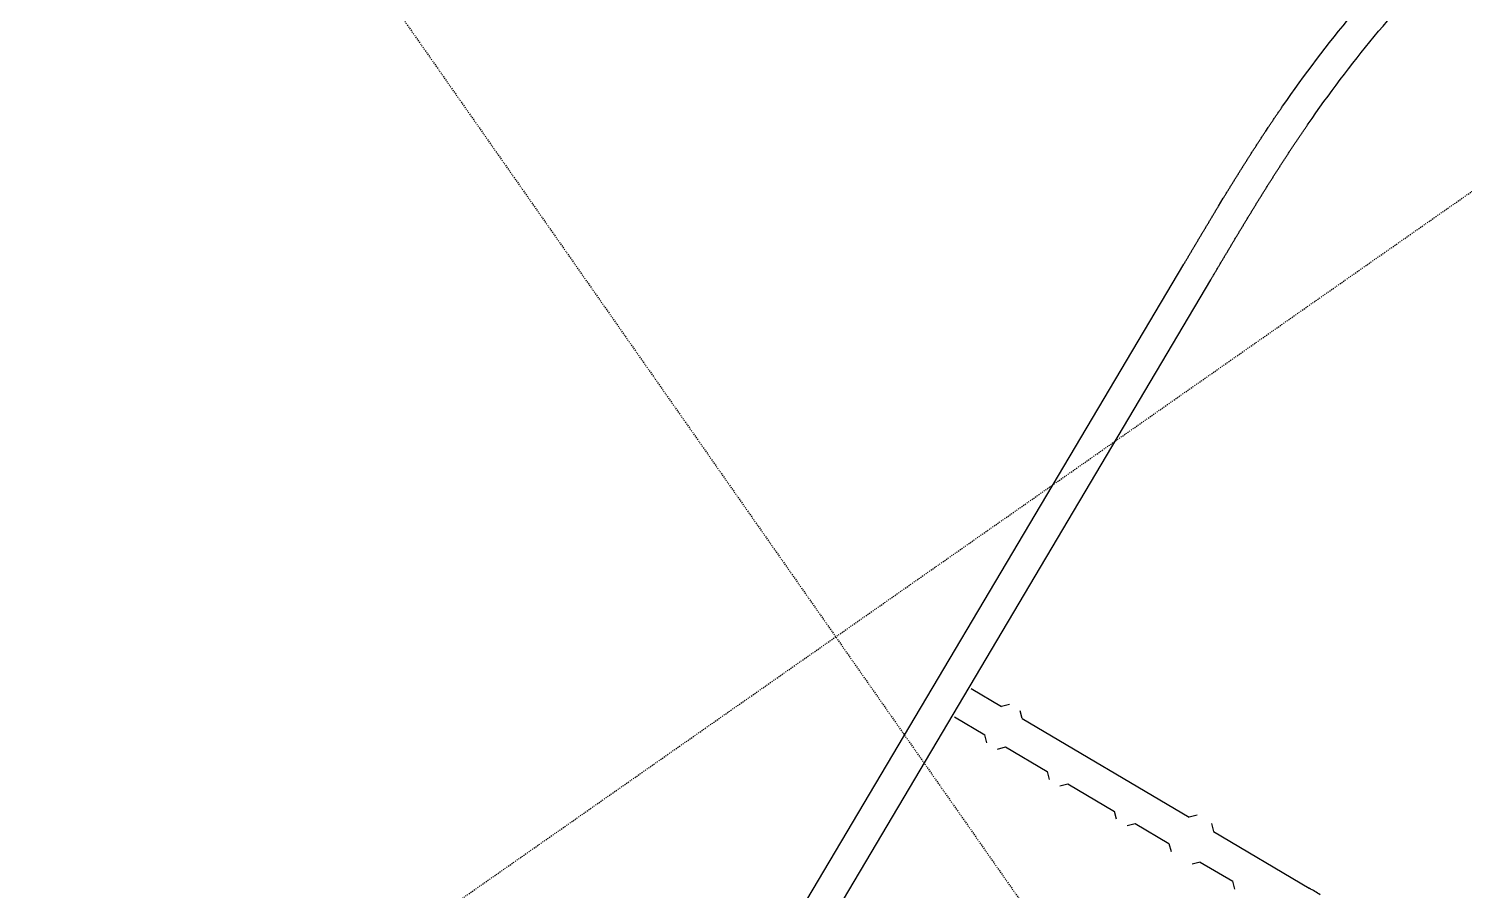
# Model space of a CAD drawing. Header units: millimetres. Extents: x 152904052 to 153933663, y 538271515 to 539240469.
# Drawn here: x 153593494 to 153610949, y 539135437 to 539145913 of the extents above; entities that cross this region are included whole.
import ezdxf

# ---------------------------------------------------------------- set-up
doc = ezdxf.new("R2010")
doc.units = ezdxf.units.MM
doc.linetypes.add('HIDDEN', pattern=[5.08, 2.54, -2.54])
doc.layers.add('BORD', color=7, linetype='Continuous')

msp = doc.modelspace()

# ---------------------------------------------------------------- linework, layer by layer
at = {"layer": 'BORD', "color": 8, "linetype": 'HIDDEN', "ltscale": 5}
for p, q in [((153577495.5, 539175380.3), (153629117.4, 539101656.6)), ((153505008.2, 539069689.3), (153627881, 539155725.8))]:
    msp.add_line(p, q, dxfattribs=at)
at = {"layer": 'BORD', "color": 137, "ltscale": 10}
msp.add_lwpolyline([(153607888.7, 539143636.1), (153607893.8, 539143644.7), (153607899, 539143653.3), (153607904.2, 539143661.9), (153607909.4, 539143670.5), (153607914.6, 539143679.1), (153607919.8, 539143687.7), (153607924.9, 539143696.3), (153607930.1, 539143704.9), (153607935.3, 539143713.4), (153607940.5, 539143722), (153607945.7, 539143730.6), (153607950.9, 539143739.2), (153607956.1, 539143747.8), (153607961.3, 539143756.4), (153608018.7, 539143850.9), (153608023.9, 539143859.4), (153608029.1, 539143868), (153608034.4, 539143876.6), (153608039.6, 539143885.2), (153608044.9, 539143893.7), (153608050.1, 539143902.3), (153608055.3, 539143910.9), (153608060.6, 539143919.5), (153608065.8, 539143928), (153608071.1, 539143936.6), (153608076.4, 539143945.2), (153608081.6, 539143953.8), (153608086.9, 539143962.3), (153608092.1, 539143970.9), (153608097.4, 539143979.5), (153608102.7, 539143988), (153608108, 539143996.6), (153608113.2, 539144005.2), (153608118.5, 539144013.7), (153608123.8, 539144022.3), (153608129.1, 539144030.8), (153608134.4, 539144039.4), (153608139.7, 539144047.9), (153608144.9, 539144056.5), (153608150.2, 539144065.1), (153608155.5, 539144073.6), (153608160.8, 539144082.2), (153608166.2, 539144090.7), (153608171.5, 539144099.3), (153608176.8, 539144107.8), (153608182.1, 539144116.4), (153608187.4, 539144124.9), (153608192.7, 539144133.4), (153608198.1, 539144142), (153608203.4, 539144150.5), (153608208.7, 539144159.1), (153608214.1, 539144167.6), (153608219.4, 539144176.1), (153608224.7, 539144184.7), (153608230.1, 539144193.2), (153608235.4, 539144201.7), (153608240.8, 539144210.3), (153608246.1, 539144218.8), (153608251.5, 539144227.3), (153608256.9, 539144235.9), (153608262.2, 539144244.4), (153608267.6, 539144252.9), (153608273, 539144261.4), (153608278.4, 539144269.9), (153608283.7, 539144278.5), (153608289.1, 539144287), (153608294.5, 539144295.5), (153608299.9, 539144304), (153608305.3, 539144312.5), (153608310.7, 539144321), (153608316.1, 539144329.5), (153608321.5, 539144338), (153608326.9, 539144346.5), (153608332.3, 539144355), (153608337.7, 539144363.5), (153608343.2, 539144372), (153608348.6, 539144380.5), (153608354, 539144389), (153608359.5, 539144397.5), (153608364.9, 539144406), (153608370.3, 539144414.5), (153608375.8, 539144423), (153608381.2, 539144431.5), (153608386.7, 539144439.9), (153608392.2, 539144448.4), (153608397.6, 539144456.9), (153608403.1, 539144465.4), (153608408.6, 539144473.9), (153608414, 539144482.3), (153608419.5, 539144490.8), (153608425, 539144499.3), (153608430.5, 539144507.7), (153608436, 539144516.2), (153608441.5, 539144524.7), (153608447, 539144533.1), (153608452.5, 539144541.6), (153608458, 539144550), (153608463.5, 539144558.5), (153608469, 539144566.9), (153608474.5, 539144575.4), (153608480.1, 539144583.8), (153608485.6, 539144592.3), (153608491.1, 539144600.7), (153608496.7, 539144609.1), (153608502.2, 539144617.6), (153608507.8, 539144626), (153608513.3, 539144634.5), (153608518.9, 539144642.9), (153608524.5, 539144651.3), (153608530, 539144659.7), (153608535.6, 539144668.2), (153608563.5, 539144710.2), (153608569.1, 539144718.6), (153608574.7, 539144727), (153608580.4, 539144735.4), (153608586, 539144743.8), (153608591.6, 539144752.2), (153608597.2, 539144760.6), (153608602.9, 539144769), (153608608.5, 539144777.4), (153608614.1, 539144785.8), (153608619.8, 539144794.2), (153608625.4, 539144802.6), (153608631.1, 539144810.9), (153608636.7, 539144819.3), (153608642.4, 539144827.7), (153608648.1, 539144836), (153608653.8, 539144844.4), (153608659.4, 539144852.8), (153608665.1, 539144861.1), (153608670.8, 539144869.5), (153608676.5, 539144877.8), (153608682.2, 539144886.2), (153608693.6, 539144902.9), (153608699.4, 539144911.2), (153608705.1, 539144919.6), (153608710.8, 539144927.9), (153608716.6, 539144936.2), (153608722.3, 539144944.6), (153608728, 539144952.9), (153608733.8, 539144961.2), (153608739.5, 539144969.5, -0.0432856), (153610525.1, 539147123.7, -0.087176)], format="xyb", dxfattribs=at)
at = {"layer": 'BORD', "color": 137, "ltscale": 20}
msp.add_lwpolyline([(153608566.2, 539144017.7), (153608571.5, 539144026.1), (153608576.8, 539144034.5), (153608582.1, 539144042.9), (153608587.4, 539144051.3), (153608592.7, 539144059.7), (153608598, 539144068.1), (153608603.3, 539144076.5), (153608608.6, 539144084.9), (153608613.9, 539144093.3), (153608619.2, 539144101.7), (153608624.5, 539144110), (153608629.8, 539144118.4), (153608635.1, 539144126.8), (153608640.5, 539144135.2), (153608645.8, 539144143.5), (153608651.1, 539144151.9), (153608656.4, 539144160.3), (153608661.8, 539144168.6), (153608667.1, 539144177), (153608672.5, 539144185.3), (153608677.8, 539144193.7), (153608683.2, 539144202.1), (153608688.5, 539144210.4), (153608693.9, 539144218.7), (153608699.2, 539144227.1), (153608704.6, 539144235.4), (153608710, 539144243.8), (153608715.3, 539144252.1), (153608720.7, 539144260.4), (153608726.1, 539144268.8), (153608731.5, 539144277.1), (153608736.8, 539144285.4), (153608742.2, 539144293.7), (153608747.6, 539144302), (153608753, 539144310.4), (153608758.4, 539144318.7), (153608763.8, 539144327), (153608769.2, 539144335.3), (153608774.6, 539144343.6), (153608780, 539144351.9), (153608785.5, 539144360.2), (153608790.9, 539144368.5), (153608796.3, 539144376.8), (153608801.7, 539144385), (153608807.2, 539144393.3), (153608812.6, 539144401.6), (153608818, 539144409.9), (153608823.5, 539144418.1), (153608828.9, 539144426.4), (153608834.4, 539144434.7), (153608839.8, 539144442.9), (153608845.3, 539144451.2), (153608850.8, 539144459.5), (153608856.2, 539144467.7), (153608861.7, 539144476), (153608867.2, 539144484.2), (153608872.7, 539144492.5), (153608878.1, 539144500.7), (153608883.6, 539144508.9), (153608889.1, 539144517.2), (153608894.6, 539144525.4), (153608900.1, 539144533.6), (153608905.6, 539144541.8), (153608911.1, 539144550.1), (153608916.7, 539144558.3), (153608922.2, 539144566.5), (153608927.7, 539144574.7), (153608933.2, 539144582.9), (153608938.8, 539144591.1), (153608944.3, 539144599.3), (153608949.8, 539144607.5), (153608955.4, 539144615.7), (153608960.9, 539144623.9), (153608966.5, 539144632.1), (153608972, 539144640.2), (153608977.6, 539144648.4), (153608983.2, 539144656.6), (153608988.7, 539144664.8), (153608994.3, 539144672.9), (153608999.9, 539144681.1), (153609005.5, 539144689.2), (153609011.1, 539144697.4), (153609016.7, 539144705.6), (153609022.3, 539144713.7), (153609027.9, 539144721.8), (153609033.5, 539144730), (153609039.1, 539144738.1), (153609044.7, 539144746.2), (153609050.3, 539144754.4, -0.0421897), (153610745.6, 539146808.8, -0.0882806)], format="xyb", dxfattribs=at)
at = {"layer": 'BORD', "color": 137, "ltscale": 10}
for points in [[(153607865.1, 539142858.1), (153607870.2, 539142866.7), (153607875.3, 539142875.3), (153607880.4, 539142883.9), (153607885.5, 539142892.5), (153607890.6, 539142901.1), (153607895.7, 539142909.7), (153607900.8, 539142918.3), (153607905.9, 539142926.9), (153607911, 539142935.5), (153607916.1, 539142944.1), (153607921.2, 539142952.7), (153607926.3, 539142961.3), (153607931.4, 539142969.9), (153607936.5, 539142978.5), (153607941.6, 539142987), (153607946.7, 539142995.6), (153607951.8, 539143004.2), (153607956.9, 539143012.8), (153607962, 539143021.4), (153607967.1, 539143030), (153607972.2, 539143038.6), (153607977.3, 539143047.2), (153607982.4, 539143055.8), (153607987.5, 539143064.4), (153607992.6, 539143072.9), (153607997.7, 539143081.5), (153608002.8, 539143090.1), (153608007.9, 539143098.7), (153608013, 539143107.3), (153608018.1, 539143115.9), (153608023.2, 539143124.4), (153608028.3, 539143133), (153608033.4, 539143141.6), (153608038.5, 539143150.2), (153608043.6, 539143158.8), (153608048.7, 539143167.3), (153608053.8, 539143175.9), (153608058.9, 539143184.5), (153608064, 539143193.1), (153608069.2, 539143201.6), (153608074.3, 539143210.2), (153608079.4, 539143218.8), (153608084.5, 539143227.3), (153608089.6, 539143235.9), (153608094.7, 539143244.5), (153608099.8, 539143253), (153608104.9, 539143261.6), (153608110.1, 539143270.2), (153608115.2, 539143278.7), (153608120.3, 539143287.3), (153608125.4, 539143295.9), (153608130.5, 539143304.4), (153608135.6, 539143313), (153608140.8, 539143321.5), (153608145.9, 539143330.1), (153608151, 539143338.6), (153608156.1, 539143347.2), (153608161.2, 539143355.7), (153608166.4, 539143364.3), (153608171.5, 539143372.8), (153608176.6, 539143381.4), (153608181.8, 539143389.9), (153608186.9, 539143398.5), (153608192, 539143407), (153608197.2, 539143415.6), (153608202.3, 539143424.1), (153608207.4, 539143432.7), (153608212.6, 539143441.2), (153608217.7, 539143449.7), (153608222.8, 539143458.3), (153608228, 539143466.8), (153608233.1, 539143475.3), (153608238.3, 539143483.9), (153608243.4, 539143492.4), (153608248.6, 539143500.9), (153608253.7, 539143509.4), (153608258.9, 539143518), (153608264, 539143526.5), (153608269.2, 539143535), (153608274.3, 539143543.5), (153608279.5, 539143552.1), (153608284.6, 539143560.6), (153608289.8, 539143569.1), (153608294.9, 539143577.6), (153608300.1, 539143586.1), (153608305.3, 539143594.6), (153608310.4, 539143603.1), (153608315.6, 539143611.6), (153608320.8, 539143620.2), (153608325.9, 539143628.7), (153608331.1, 539143637.2), (153608336.3, 539143645.7), (153608341.5, 539143654.2), (153608346.7, 539143662.7), (153608351.8, 539143671.1), (153608357, 539143679.6), (153608362.2, 539143688.1), (153608367.4, 539143696.6), (153608372.6, 539143705.1), (153608377.8, 539143713.6), (153608383, 539143722.1), (153608388.2, 539143730.6), (153608393.4, 539143739), (153608398.6, 539143747.5), (153608403.8, 539143756), (153608409, 539143764.5), (153608414.2, 539143772.9), (153608419.4, 539143781.4), (153608424.6, 539143789.9), (153608429.8, 539143798.3), (153608435, 539143806.8), (153608440.2, 539143815.3), (153608445.5, 539143823.7), (153608450.7, 539143832.2), (153608455.9, 539143840.7), (153608461.1, 539143849.1), (153608466.4, 539143857.6), (153608471.6, 539143866), (153608476.8, 539143874.5), (153608482.1, 539143882.9), (153608487.3, 539143891.3), (153608492.5, 539143899.8), (153608497.8, 539143908.2), (153608503, 539143916.7), (153608508.3, 539143925.1), (153608513.5, 539143933.5), (153608518.8, 539143942), (153608524, 539143950.4), (153608529.3, 539143958.8), (153608534.6, 539143967.2), (153608539.8, 539143975.6), (153608545.1, 539143984.1), (153608550.4, 539143992.5), (153608555.7, 539144000.9), (153608560.9, 539144009.3), (153608566.2, 539144017.7)], [(153602194.7, 539134037), (153607540, 539143050.9), (153607545.1, 539143059.5), (153607550.2, 539143068.1), (153607555.3, 539143076.7), (153607560.4, 539143085.3), (153607565.5, 539143093.9), (153607570.6, 539143102.5), (153607575.7, 539143111.1), (153607580.8, 539143119.7), (153607585.9, 539143128.3), (153607591, 539143136.9), (153607596.1, 539143145.5), (153607601.2, 539143154.1), (153607606.3, 539143162.7), (153607611.4, 539143171.3), (153607616.5, 539143180), (153607621.6, 539143188.6), (153607626.7, 539143197.2), (153607631.8, 539143205.8), (153607636.9, 539143214.4), (153607642.1, 539143223), (153607647.2, 539143231.6), (153607652.3, 539143240.2), (153607657.4, 539143248.8), (153607662.5, 539143257.4), (153607667.6, 539143266), (153607672.7, 539143274.6), (153607677.9, 539143283.2), (153607683, 539143291.9), (153607688.1, 539143300.5), (153607693.2, 539143309.1), (153607698.3, 539143317.7), (153607703.4, 539143326.3), (153607708.6, 539143334.9), (153607713.7, 539143343.5), (153607718.8, 539143352.1), (153607723.9, 539143360.7), (153607729.1, 539143369.3), (153607734.2, 539143377.9), (153607739.3, 539143386.5), (153607744.5, 539143395.2), (153607749.6, 539143403.8), (153607754.7, 539143412.4), (153607759.8, 539143421), (153607765, 539143429.6), (153607770.1, 539143438.2), (153607775.3, 539143446.8), (153607780.4, 539143455.4), (153607785.5, 539143464), (153607790.7, 539143472.6), (153607795.8, 539143481.2), (153607801, 539143489.8), (153607806.1, 539143498.4), (153607811.3, 539143507), (153607816.4, 539143515.6), (153607821.6, 539143524.3), (153607826.7, 539143532.9), (153607831.9, 539143541.5), (153607837, 539143550.1), (153607842.2, 539143558.7), (153607847.3, 539143567.3), (153607852.5, 539143575.9), (153607857.7, 539143584.5), (153607862.8, 539143593.1), (153607868, 539143601.7), (153607873.2, 539143610.3), (153607878.3, 539143618.9), (153607883.5, 539143627.5), (153607888.7, 539143636.1)], [(153607865.1, 539142858.1), (153602465, 539133751.7)]]:
    msp.add_lwpolyline(points, dxfattribs=at)
at = {"layer": 'BORD', "color": 137, "ltscale": 20, "flags": 128}
for points in [[(153604953.2, 539137890.5), (153605322.9, 539137672.2)], [(153605419.7, 539137697.1), (153605322.9, 539137672.2)], [(153605573.8, 539137524), (153605548.9, 539137620.8)], [(153604749.8, 539137546.1), (153605119.5, 539137327.7)], [(153605573.8, 539137524), (153607604.6, 539136324.5)], [(153605144.4, 539137230.9), (153605119.5, 539137327.7)], [(153605273.5, 539137154.6), (153605370.4, 539137179.6)], [(153605370.4, 539137179.6), (153605877.5, 539136880.1)], [(153605877.5, 539136880.1), (153605902.5, 539136783.3)], [(153606031.6, 539136706.8), (153606128.4, 539136731.9)], [(153606128.4, 539136731.9), (153606695.4, 539136397)], [(153606720.5, 539136300.1), (153606695.4, 539136397)], [(153606849.6, 539136223.7), (153606946.4, 539136248.8)], [(153606946.4, 539136248.8), (153607358.2, 539136005.5)], [(153607701.5, 539136349.5), (153607604.6, 539136324.5)], [(153607873.7, 539136247.7), (153607898.6, 539136150.9)], [(153607898.6, 539136150.9), (153609064.6, 539135462.3)], [(153607358.2, 539136005.5), (153607383.1, 539135908.7)], [(153607738.2, 539135781.1), (153607641.4, 539135756.1)], [(153607738.2, 539135781.1), (153608133.1, 539135547.9)], [(153608158, 539135451), (153608133.1, 539135547.9)]]:
    msp.add_lwpolyline(points, dxfattribs=at)
msp.add_lwpolyline([(153609195.7, 539135382.3, 0.0071129), (153609064.6, 539135462.3)], format="xyb", dxfattribs=at)

doc.saveas('drawing.dxf')
